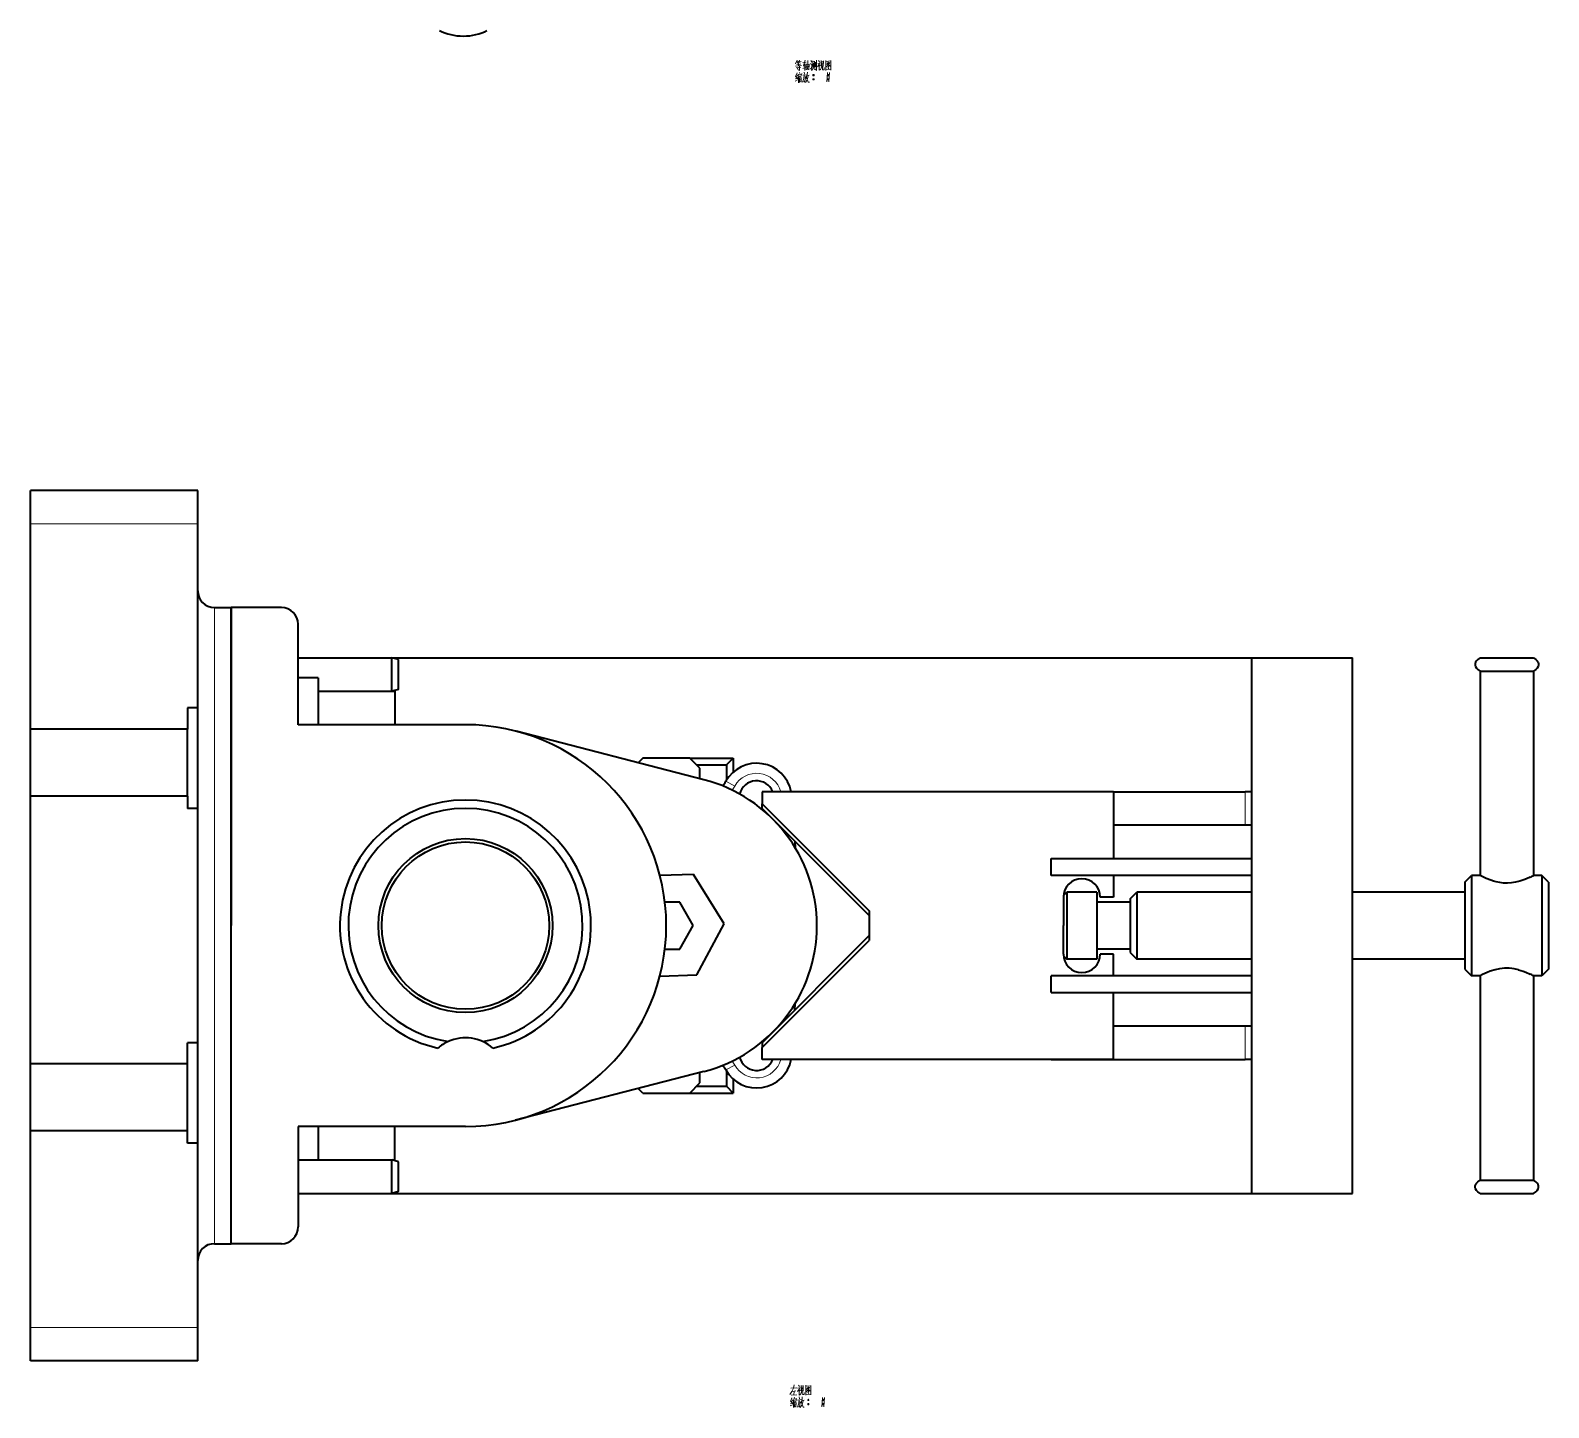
# Model space of a CAD drawing. Extents: x -262 to 2237, y -310 to 1259.
# Drawn here: x 1052.3 to 1505.9, y 276.5 to 687.9 of the extents above; entities that cross this region are included whole.
import ezdxf

# ---------------------------------------------------------------- set-up
doc = ezdxf.new("R2010")
doc.units = 0

msp = doc.modelspace()

# ---------------------------------------------------------------- linework, layer by layer
at = {"color": 7, "lineweight": 35, "ltscale": 0.25}
for p, q in [((1052.28, 540.5), (1052.28, 550.5)), ((1102.28, 540.5), (1102.28, 550.5)), ((1052.28, 469.2), (1052.28, 479.2)), ((1099.28, 469.2), (1099.28, 479.2)), ((1052.28, 459.2), (1052.28, 469.2)), ((1099.28, 459.2), (1099.28, 469.2)), ((1380.92, 427.5), (1370.92, 427.5)), ((1380.92, 413.5), (1370.92, 413.5)), ((1052.28, 369.2), (1052.28, 379.2)), ((1099.28, 369.2), (1099.28, 379.2)), ((1052.28, 359.2), (1052.28, 369.2)), ((1099.28, 359.2), (1099.28, 369.2)), ((1052.28, 290.5), (1052.28, 300.5)), ((1102.28, 290.5), (1102.28, 300.5))]:
    msp.add_line(p, q, dxfattribs=at)
at = {"color": 7, "lineweight": 35}
for p, q in [((1102.28, 550.5), (1052.28, 550.5)), ((1052.28, 479.2), (1052.28, 540.5)), ((1102.28, 485.5), (1102.28, 540.5)), ((1112.28, 325.5), (1112.28, 515.5)), ((1112.28, 515.5), (1112.28, 420.5)), ((1132.28, 480.5), (1132.28, 510.5)), ((1132.28, 500.5), (1160.28, 500.5)), ((1160.28, 500.5), (1417.28, 500.5)), ((1417.28, 500.5), (1447.28, 500.5)), ((1417.28, 340.5), (1417.28, 500.5)), ((1447.28, 340.5), (1447.28, 500.5)), ((1485.42, 496.5), (1485.42, 435.5)), ((1501.42, 496.5), (1501.42, 435.5)), ((1138.28, 490.5), (1161.14, 490.5)), ((1138.28, 490.5), (1160.28, 490.5)), ((1099.28, 479.2), (1052.28, 479.2)), ((1182.28, 480.5), (1132.28, 480.5)), ((1253.53, 464.07), (1197.4, 478.56)), ((1099.28, 459.2), (1052.28, 459.2)), ((1052.28, 379.2), (1052.28, 459.2)), ((1375.92, 460.5), (1270.92, 460.5)), ((1375.92, 460.5), (1415.28, 460.5)), ((1375.92, 460.5), (1375.92, 440.5)), ((1102.28, 385.5), (1102.28, 455.5)), ((1270.92, 456.91), (1302.92, 424.91)), ((1274.12, 452.3), (1302.92, 423.5)), ((1415.28, 450.5), (1375.92, 450.5)), ((1357.28, 440.5), (1417.28, 440.5)), ((1417.28, 435.5), (1357.28, 435.5)), ((1482.92, 435.5), (1482.92, 407.34)), ((1503.92, 435.5), (1503.92, 407.34)), ((1480.92, 433.5), (1480.92, 409.09)), ((1505.92, 433.5), (1505.92, 409.09)), ((1417.28, 430.5), (1382.92, 430.5)), ((1480.92, 430.5), (1447.28, 430.5)), ((1112.28, 325.5), (1112.28, 420.5)), ((1270.92, 385.5), (1302.92, 417.5)), ((1270.92, 384.09), (1302.92, 416.09)), ((1417.28, 410.5), (1382.92, 410.5)), ((1480.92, 410.5), (1447.28, 410.5)), ((1417.28, 405.5), (1357.28, 405.5)), ((1485.42, 405.5), (1485.42, 344.5)), ((1501.42, 405.5), (1501.42, 344.5)), ((1357.28, 400.5), (1417.28, 400.5)), ((1375.92, 380.5), (1375.92, 400.5)), ((1415.28, 390.5), (1375.92, 390.5)), ((1099.28, 379.2), (1052.28, 379.2)), ((1253.53, 376.93), (1197.28, 362.41)), ((1375.92, 380.5), (1270.92, 380.5)), ((1357.28, 380.5), (1415.28, 380.5)), ((1099.28, 359.2), (1052.28, 359.2)), ((1052.28, 300.5), (1052.28, 359.2)), ((1182.28, 360.5), (1132.28, 360.5)), ((1132.28, 360.5), (1132.28, 330.5)), ((1102.28, 300.5), (1102.28, 355.5)), ((1132.28, 350.5), (1160.28, 350.5)), ((1132.28, 340.5), (1420.28, 340.5)), ((1132.28, 340.5), (1160.28, 340.5)), ((1417.28, 340.5), (1447.28, 340.5)), ((1102.28, 290.5), (1052.28, 290.5))]:
    msp.add_line(p, q, dxfattribs=at)
at = {"color": 7, "lineweight": 13}
for p, q in [((1102.28, 540.5), (1052.28, 540.5)), ((1107.28, 325.5), (1107.28, 515.5)), ((1102.28, 300.5), (1052.28, 300.5))]:
    msp.add_line(p, q, dxfattribs=at)
at = {"color": 7, "lineweight": 35, "ltscale": 0.125}
for p, q in [((1107.28, 515.5), (1112.28, 515.5)), ((1160.28, 495.5), (1160.28, 500.5)), ((1160.28, 490.5), (1160.28, 495.5)), ((1357.28, 435.5), (1357.28, 440.5)), ((1357.28, 400.5), (1357.28, 405.5)), ((1160.28, 345.5), (1160.28, 350.5)), ((1160.28, 340.5), (1160.28, 345.5)), ((1107.28, 325.5), (1112.28, 325.5))]:
    msp.add_line(p, q, dxfattribs=at)
at = {"color": 7, "lineweight": 35, "ltscale": 0.375}
for p, q in [((1127.28, 515.5), (1112.28, 515.5)), ((1102.28, 470.5), (1102.28, 485.5)), ((1102.28, 455.5), (1102.28, 470.5)), ((1102.28, 370.5), (1102.28, 385.5)), ((1102.28, 355.5), (1102.28, 370.5)), ((1127.28, 325.5), (1112.28, 325.5))]:
    msp.add_line(p, q, dxfattribs=at)
at = {"color": 7, "lineweight": 35, "ltscale": 0.051764}
for p, q in [((1162.28, 499.96), (1160.28, 500.5)), ((1162.28, 491.04), (1160.28, 490.5)), ((1162.28, 349.96), (1160.28, 350.5)), ((1162.28, 341.04), (1160.28, 340.5))]:
    msp.add_line(p, q, dxfattribs=at)
at = {"color": 7, "lineweight": 35, "ltscale": 0.111603}
for p, q in [((1162.28, 495.5), (1162.28, 499.96)), ((1162.28, 491.04), (1162.28, 495.5)), ((1162.28, 345.5), (1162.28, 349.96)), ((1162.28, 341.04), (1162.28, 345.5))]:
    msp.add_line(p, q, dxfattribs=at)
at = {"color": 7, "lineweight": 35, "ltscale": 0.375516}
for p, q in [((1485.42, 500.5), (1500.44, 500.5)), ((1485.42, 496.5), (1500.44, 496.5)), ((1485.42, 344.5), (1500.44, 344.5)), ((1485.42, 340.5), (1500.44, 340.5))]:
    msp.add_line(p, q, dxfattribs=at)
at = {"color": 7, "lineweight": 35, "ltscale": 0.024484}
for p, q in [((1500.44, 500.5), (1501.42, 500.5)), ((1500.44, 496.5), (1501.42, 496.5)), ((1500.44, 344.5), (1501.42, 344.5)), ((1500.44, 340.5), (1501.42, 340.5))]:
    msp.add_line(p, q, dxfattribs=at)
at = {"color": 7, "lineweight": 35, "ltscale": 0.149997}
msp.add_line((1138.28, 494.5), (1132.28, 494.5), dxfattribs=at)
at = {"color": 7, "lineweight": 35, "ltscale": 0.11713}
msp.add_line((1138.28, 494.5), (1138.28, 489.81), dxfattribs=at)
at = {"color": 7, "lineweight": 35, "ltscale": 0.249998}
msp.add_line((1161.14, 490.5), (1161.14, 480.5), dxfattribs=at)
at = {"color": 7, "lineweight": 35, "ltscale": 0.157442}
for p, q in [((1099.28, 485.5), (1099.28, 479.2)), ((1099.28, 379.2), (1099.28, 385.5))]:
    msp.add_line(p, q, dxfattribs=at)
at = {"color": 7, "lineweight": 35, "ltscale": 0.075}
for p, q in [((1102.28, 485.5), (1099.28, 485.5)), ((1102.28, 455.5), (1099.28, 455.5)), ((1102.28, 385.5), (1099.28, 385.5)), ((1102.28, 355.5), (1099.28, 355.5))]:
    msp.add_line(p, q, dxfattribs=at)
at = {"color": 7, "lineweight": 35, "ltscale": 0.23287}
for p, q in [((1138.28, 489.81), (1138.28, 480.5)), ((1138.28, 359.81), (1138.28, 350.5))]:
    msp.add_line(p, q, dxfattribs=at)
at = {"color": 7, "lineweight": 35, "ltscale": 0.048241}
msp.add_line((1235.28, 470.5), (1233.92, 469.14), dxfattribs=at)
at = {"color": 7, "lineweight": 35, "ltscale": 0.35}
for p, q in [((1249.28, 470.5), (1235.28, 470.5)), ((1235.28, 370.5), (1249.28, 370.5))]:
    msp.add_line(p, q, dxfattribs=at)
at = {"color": 7, "lineweight": 35, "ltscale": 0.324997}
for p, q in [((1249.28, 470.5), (1262.28, 470.5)), ((1249.28, 370.5), (1262.28, 370.5))]:
    msp.add_line(p, q, dxfattribs=at)
at = {"color": 7, "lineweight": 35, "ltscale": 0.106066}
for p, q in [((1252.28, 467.5), (1249.28, 470.5)), ((1249.28, 370.5), (1252.28, 373.5))]:
    msp.add_line(p, q, dxfattribs=at)
at = {"color": 7, "lineweight": 35, "ltscale": 0.224997}
msp.add_line((1251.28, 468.5), (1260.28, 468.5), dxfattribs=at)
at = {"color": 7, "lineweight": 35, "ltscale": 0.077654}
msp.add_line((1252.28, 464.39), (1252.28, 467.5), dxfattribs=at)
at = {"color": 7, "lineweight": 35, "ltscale": 0.070711}
for p, q in [((1260.28, 468.5), (1262.28, 470.5)), ((1480.92, 433.5), (1482.92, 435.5)), ((1505.92, 433.5), (1503.92, 435.5)), ((1380.92, 428.5), (1382.92, 430.5)), ((1380.92, 412.5), (1382.92, 410.5)), ((1480.92, 407.5), (1482.92, 405.5)), ((1505.92, 407.5), (1503.92, 405.5)), ((1260.28, 372.5), (1262.28, 370.5))]:
    msp.add_line(p, q, dxfattribs=at)
at = {"color": 7, "lineweight": 35, "ltscale": 0.114792}
for p, q in [((1260.28, 468.5), (1260.28, 463.91)), ((1260.28, 377.09), (1260.28, 372.5))]:
    msp.add_line(p, q, dxfattribs=at)
at = {"color": 7, "lineweight": 35, "ltscale": 0.104344}
for p, q in [((1262.28, 470.5), (1262.28, 466.33)), ((1262.28, 374.67), (1262.28, 370.5))]:
    msp.add_line(p, q, dxfattribs=at)
at = {"color": 7, "lineweight": 13, "ltscale": 0.075001}
for p, q in [((1262.73, 462.16), (1260.11, 463.62)), ((1262.73, 378.84), (1260.11, 377.38))]:
    msp.add_line(p, q, dxfattribs=at)
at = {"color": 7, "lineweight": 35, "ltscale": 0.092558}
for p, q in [((1099.28, 459.2), (1099.28, 455.5)), ((1099.28, 355.5), (1099.28, 359.2))]:
    msp.add_line(p, q, dxfattribs=at)
at = {"color": 7, "lineweight": 35, "ltscale": 0.089645}
for p, q in [((1270.92, 460.5), (1270.92, 456.91)), ((1270.92, 380.5), (1270.92, 384.09))]:
    msp.add_line(p, q, dxfattribs=at)
at = {"color": 7, "lineweight": 35, "ltscale": 0.05}
for p, q in [((1417.28, 460.5), (1415.28, 460.5)), ((1417.28, 450.5), (1415.28, 450.5)), ((1417.28, 390.5), (1415.28, 390.5)), ((1417.28, 380.5), (1415.28, 380.5)), ((1420.28, 340.5), (1422.28, 340.5))]:
    msp.add_line(p, q, dxfattribs=at)
at = {"color": 7, "lineweight": 13, "ltscale": 0.25}
for p, q in [((1415.28, 450.5), (1415.28, 460.5)), ((1415.28, 380.5), (1415.28, 390.5))]:
    msp.add_line(p, q, dxfattribs=at)
at = {"color": 7, "lineweight": 35, "ltscale": 0.035355}
for p, q in [((1270.92, 455.5), (1270.92, 456.91)), ((1270.92, 385.5), (1270.92, 384.09))]:
    msp.add_line(p, q, dxfattribs=at)
at = {"color": 7, "lineweight": 35, "ltscale": 0.111808}
msp.add_line((1270.92, 455.5), (1274.08, 452.34), dxfattribs=at)
at = {"color": 7, "lineweight": 13, "ltscale": 0.01078}
msp.add_line((1277.44, 448.98), (1277.47, 448.55), dxfattribs=at)
at = {"color": 7, "lineweight": 35, "ltscale": 0.049782}
msp.add_line((1280.66, 445.76), (1280.8, 443.77), dxfattribs=at)
at = {"color": 7, "lineweight": 35, "ltscale": 0.251556}
msp.add_line((1250.45, 435.77), (1240.39, 435.45), dxfattribs=at)
at = {"color": 7, "lineweight": 35, "ltscale": 0.433013}
msp.add_line((1259.59, 421.07), (1250.45, 435.77), dxfattribs=at)
at = {"color": 7, "lineweight": 35, "ltscale": 0.1625}
for p, q in [((1375.92, 435.5), (1375.92, 429)), ((1375.92, 405.5), (1375.92, 412))]:
    msp.add_line(p, q, dxfattribs=at)
at = {"color": 7, "lineweight": 35, "ltscale": 0.0625}
for p, q in [((1485.42, 435.5), (1482.92, 435.5)), ((1503.92, 435.5), (1501.42, 435.5)), ((1485.42, 405.5), (1482.92, 405.5)), ((1503.92, 405.5), (1501.42, 405.5))]:
    msp.add_line(p, q, dxfattribs=at)
at = {"color": 7, "lineweight": 35, "ltscale": 0.111279}
for p, q in [((1246.32, 427.5), (1241.87, 427.5)), ((1241.87, 413.5), (1246.32, 413.5))]:
    msp.add_line(p, q, dxfattribs=at)
at = {"color": 7, "lineweight": 35, "ltscale": 0.202072}
for p, q in [((1250.36, 420.5), (1246.32, 427.5)), ((1246.32, 413.5), (1250.36, 420.5))]:
    msp.add_line(p, q, dxfattribs=at)
at = {"color": 7, "lineweight": 35, "ltscale": 0.2125}
for p in [(1360.92, 429), (1360.92, 412)]:
    msp.add_line(p, (1360.92, 420.5), dxfattribs=at)
at = {"color": 7, "lineweight": 35, "ltscale": 0.034466}
for p, q in [((1360.95, 429.53), (1361.92, 430.5)), ((1360.95, 411.47), (1361.92, 410.5))]:
    msp.add_line(p, q, dxfattribs=at)
at = {"color": 7, "lineweight": 35, "ltscale": 0.469395}
for p, q in [((1361.92, 430.5), (1361.92, 411.72)), ((1370.92, 430.5), (1370.92, 411.72)), ((1382.92, 430.5), (1382.92, 411.72))]:
    msp.add_line(p, q, dxfattribs=at)
at = {"color": 7, "lineweight": 35, "ltscale": 0.225}
for p, q in [((1370.92, 430.5), (1361.92, 430.5)), ((1370.92, 410.5), (1361.92, 410.5)), ((1251.28, 372.5), (1260.28, 372.5))]:
    msp.add_line(p, q, dxfattribs=at)
at = {"color": 7, "lineweight": 35, "ltscale": 0.1}
for p, q in [((1375.92, 429), (1371.92, 429)), ((1375.92, 412), (1371.92, 412))]:
    msp.add_line(p, q, dxfattribs=at)
at = {"color": 7, "lineweight": 35, "ltscale": 0.375517}
msp.add_line((1380.92, 428.5), (1380.92, 413.48), dxfattribs=at)
at = {"color": 7, "lineweight": 35, "ltscale": 0.220711}
msp.add_line((1302.92, 424.91), (1302.92, 416.09), dxfattribs=at)
at = {"color": 7, "lineweight": 35, "ltscale": 0.433012}
msp.add_line((1251.43, 405.79), (1259.59, 421.07), dxfattribs=at)
at = {"color": 7, "lineweight": 35, "ltscale": 0.024483}
msp.add_line((1380.92, 413.48), (1380.92, 412.5), dxfattribs=at)
at = {"color": 7, "lineweight": 35, "ltscale": 0.030605}
for p, q in [((1361.92, 411.72), (1361.92, 410.5)), ((1370.92, 411.72), (1370.92, 410.5)), ((1382.92, 411.72), (1382.92, 410.5))]:
    msp.add_line(p, q, dxfattribs=at)
at = {"color": 7, "lineweight": 35, "ltscale": 0.039786}
for p, q in [((1480.92, 409.09), (1480.92, 407.5)), ((1505.92, 409.09), (1505.92, 407.5))]:
    msp.add_line(p, q, dxfattribs=at)
at = {"color": 7, "lineweight": 35, "ltscale": 0.276878}
msp.add_line((1240.36, 405.43), (1251.43, 405.79), dxfattribs=at)
at = {"color": 7, "lineweight": 35, "ltscale": 0.045907}
for p, q in [((1482.92, 407.34), (1482.92, 405.5)), ((1503.92, 407.34), (1503.92, 405.5))]:
    msp.add_line(p, q, dxfattribs=at)
at = {"color": 7, "lineweight": 35, "ltscale": 0.049787}
msp.add_line((1280.66, 395.24), (1280.8, 397.23), dxfattribs=at)
at = {"color": 7, "lineweight": 13, "ltscale": 0.010783}
msp.add_line((1277.44, 392.02), (1277.47, 392.45), dxfattribs=at)
at = {"color": 7, "lineweight": 35, "ltscale": 0.077655}
msp.add_line((1252.28, 373.5), (1252.28, 376.61), dxfattribs=at)
at = {"color": 7, "lineweight": 35, "ltscale": 0.048242}
msp.add_line((1235.28, 370.5), (1233.92, 371.86), dxfattribs=at)
at = {"color": 7, "lineweight": 35, "ltscale": 0.01713}
msp.add_line((1138.28, 360.5), (1138.28, 359.81), dxfattribs=at)
at = {"color": 7, "lineweight": 35, "ltscale": 0.250002}
msp.add_line((1161.14, 350.5), (1161.14, 360.5), dxfattribs=at)
at = {"color": 7, "lineweight": 35, "ltscale": 0.021494}
msp.add_line((1160.28, 350.5), (1161.14, 350.5), dxfattribs=at)
at = {"color": 7, "lineweight": 13}
for points in [[(1281.43, 678.98), (1280.9, 677.9)], [(1282.69, 677.44), (1280.9, 677.2)], [(1281.08, 676.71), (1282.44, 676.88)], [(1281.22, 678.53), (1281.81, 678.63)], [(1281.32, 677.69), (1282.34, 677.83)], [(1281.57, 678.04), (1281.36, 678.53)], [(1281.46, 676.71), (1281.6, 676.22)], [(1282.09, 678.98), (1281.74, 678)], [(1282.09, 675.9), (1282.09, 675.87), (1281.78, 676.15)], [(1281.81, 677.34), (1281.81, 678.04)], [(1281.95, 678.53), (1282.62, 678.63)], [(1282.09, 678.53), (1282.3, 678.07)], [(1282.09, 677.27), (1282.09, 675.87)], [(1283.98, 676.85), (1283.04, 676.53)], [(1283.11, 678.25), (1284.05, 678.35)], [(1283.25, 677.23), (1283.95, 677.34)], [(1283.74, 678.98), (1283.32, 677.27)], [(1283.67, 677.9), (1283.67, 675.9)], [(1284.12, 676.08), (1284.12, 677.86)], [(1284.12, 677.65), (1284.93, 677.76)], [(1284.12, 676.22), (1284.89, 676.29)], [(1284.26, 676.99), (1284.79, 677.06)], [(1284.58, 678.91), (1284.54, 677.58), (1284.51, 676.25)], [(1284.96, 677.83), (1284.89, 676.08)], [(1285.35, 678.04), (1285.63, 677.65)], [(1285.56, 676.22), (1285.35, 676.64)], [(1285.52, 678.88), (1285.77, 678.39)], [(1285.84, 677.79), (1285.56, 676.22)], [(1285.66, 675.9), (1286.08, 676.39)], [(1286.05, 676.78), (1286.05, 678.74)], [(1286.05, 678.49), (1286.61, 678.56)], [(1286.08, 676.39), (1286.26, 677.02)], [(1286.33, 678.14), (1286.26, 677.02)], [(1286.68, 676.15), (1286.33, 676.67)], [(1286.61, 678.7), (1286.61, 676.81)], [(1287.17, 675.9), (1286.85, 676.36)], [(1286.89, 676.88), (1286.89, 678.39)], [(1287.17, 678.98), (1287.17, 677.44), (1287.17, 675.9)], [(1288.15, 678.25), (1287.97, 677.76), (1287.48, 677.02)], [(1287.52, 678.04), (1288.08, 678.11)], [(1287.8, 678.91), (1288.08, 678.49)], [(1287.97, 677.76), (1287.97, 675.97)], [(1287.97, 677.58), (1288.29, 677.27)], [(1288.08, 675.97), (1288.36, 676.25)], [(1288.36, 676.25), (1288.6, 676.6)], [(1288.57, 678.88), (1288.57, 677.2)], [(1289.23, 678.7), (1288.57, 678.63)], [(1288.78, 677.23), (1288.6, 676.6)], [(1288.88, 678.28), (1288.78, 677.23)], [(1288.92, 676.25), (1288.92, 677.34)], [(1289.06, 676.15), (1288.92, 676.25)], [(1289.48, 676.15), (1289.06, 676.15)], [(1289.16, 677.13), (1289.23, 678.81)], [(1289.48, 676.78), (1289.48, 676.15)], [(1290, 678.91), (1290, 677.44), (1290, 675.94)], [(1290, 678.88), (1290, 677.48), (1290, 676.08)], [(1291.47, 678.74), (1290, 678.6)], [(1290, 676.18), (1291.37, 676.29)], [(1290.07, 676.99), (1290.56, 677.41)], [(1290.77, 678.46), (1290.21, 677.65)], [(1290.53, 677.9), (1291.23, 677.16)], [(1290.53, 676.81), (1290.88, 676.43)], [(1290.56, 678.11), (1291.02, 678.18)], [(1290.56, 677.41), (1290.77, 677.69)], [(1290.63, 677.2), (1290.88, 676.92)], [(1290.77, 677.69), (1291.12, 678.32)], [(1291.23, 677.16), (1291.4, 677.2)], [(1291.44, 676.01), (1291.44, 676.11), (1291.37, 676.29)], [(1291.44, 676.11), (1291.44, 677.48), (1291.47, 678.88)], [(1280.83, 672.72), (1281.53, 673.1)], [(1281.29, 674.15), (1280.87, 674.01)], [(1281.36, 675.17), (1280.9, 674.08)], [(1280.94, 673.38), (1281.46, 673.56)], [(1281.43, 674.4), (1280.97, 673.38)], [(1281.74, 673.87), (1281.43, 673.38)], [(1281.67, 674.85), (1281.57, 674.29)], [(1281.67, 674.71), (1282.72, 674.85)], [(1281.92, 674.43), (1281.74, 673.87)], [(1281.78, 673.94), (1281.78, 672.23)], [(1281.99, 674.15), (1282.69, 674.26)], [(1282.06, 675.34), (1282.23, 674.96)], [(1282.06, 673.73), (1282.09, 672.33)], [(1282.06, 673.63), (1282.58, 673.7)], [(1282.09, 673.07), (1282.48, 673.14)], [(1282.55, 672.58), (1282.13, 672.51)], [(1282.3, 674.19), (1282.23, 673.63)], [(1282.62, 673.8), (1282.55, 672.4)], [(1282.76, 674.96), (1282.62, 674.5)], [(1283.53, 674.57), (1283.42, 673.66), (1283.32, 673.24), (1283, 672.37)], [(1283.04, 674.5), (1284.09, 674.64)], [(1283.84, 674.08), (1283.74, 673.24), (1283.6, 672.4), (1283.39, 672.68)], [(1283.46, 673.91), (1283.84, 673.98)], [(1283.53, 675.41), (1283.63, 674.85)], [(1284.23, 672.82), (1283.84, 672.3)], [(1284.23, 674.08), (1284.05, 673.52)], [(1284.16, 673.84), (1284.72, 672.4)], [(1284.37, 674.71), (1284.23, 674.08)], [(1284.51, 673.45), (1284.23, 672.82)], [(1284.3, 674.33), (1285, 674.47)], [(1284.44, 675.45), (1284.37, 674.71)], [(1284.72, 674.4), (1284.51, 673.45)], [(1284.72, 672.4), (1285.03, 672.4)], [(1286.05, 674.54), (1286.43, 674.54)], [(1286.05, 673.28), (1286.43, 673.28)], [(1286.08, 674.64), (1286.4, 674.64)], [(1286.08, 674.4), (1286.4, 674.4)], [(1286.08, 673.38), (1286.4, 673.38)], [(1286.08, 673.14), (1286.4, 673.14)], [(1290.49, 675.27), (1290.39, 673.87), (1290.28, 672.47)], [(1290.49, 674.54), (1290.88, 674.54)], [(1290.49, 673.28), (1290.88, 673.28)], [(1290.53, 674.64), (1290.84, 674.64)], [(1290.53, 674.4), (1290.84, 674.4)], [(1290.53, 673.38), (1290.84, 673.38)], [(1290.53, 673.14), (1290.84, 673.14)], [(1291.09, 675.27), (1290.98, 673.87), (1290.88, 672.47)], [(1279.8, 281.33), (1279.24, 280.45)], [(1279.45, 282.31), (1281.27, 282.45)], [(1280.26, 282.38), (1279.8, 281.33)], [(1279.94, 281.4), (1281.03, 281.51)], [(1280.47, 283.33), (1280.26, 282.38)], [(1280.47, 281.43), (1280.43, 280.24)], [(1282.15, 282.55), (1281.97, 282.07), (1281.48, 281.33)], [(1281.52, 282.35), (1282.08, 282.42)], [(1281.8, 283.22), (1282.08, 282.8)], [(1281.97, 282.07), (1281.97, 280.28)], [(1281.97, 281.89), (1282.29, 281.58)], [(1282.57, 283.18), (1282.57, 281.51)], [(1283.23, 283.01), (1282.57, 282.94)], [(1282.78, 281.54), (1282.6, 280.91)], [(1282.88, 282.59), (1282.78, 281.54)], [(1282.92, 280.56), (1282.92, 281.64)], [(1283.16, 281.43), (1283.23, 283.11)], [(1284, 283.22), (1284, 281.75), (1284, 280.24)], [(1284, 283.18), (1284, 281.79), (1284, 280.39)], [(1285.47, 283.05), (1284, 282.9)], [(1284.07, 281.3), (1284.56, 281.71)], [(1284.77, 282.77), (1284.21, 281.96)], [(1284.53, 282.2), (1285.23, 281.47)], [(1284.56, 282.42), (1285.02, 282.48)], [(1284.56, 281.71), (1284.77, 281.99)], [(1284.63, 281.51), (1284.88, 281.23)], [(1284.77, 281.99), (1285.12, 282.62)], [(1285.23, 281.47), (1285.4, 281.51)], [(1285.44, 280.42), (1285.44, 281.79), (1285.47, 283.18)], [(1279.31, 277.02), (1280.01, 277.41)], [(1279.77, 278.46), (1279.35, 278.32)], [(1279.84, 279.48), (1279.38, 278.39)], [(1279.42, 277.69), (1279.94, 277.86)], [(1279.91, 278.7), (1279.45, 277.69)], [(1279.56, 280.21), (1281.27, 280.32)], [(1280.22, 278.18), (1279.91, 277.69)], [(1280.15, 279.16), (1280.05, 278.6)], [(1280.15, 279.02), (1281.2, 279.16)], [(1280.4, 278.74), (1280.22, 278.18)], [(1280.26, 278.25), (1280.26, 276.54)], [(1280.47, 278.46), (1281.17, 278.57)], [(1280.54, 279.65), (1280.71, 279.26)], [(1280.54, 278.04), (1280.57, 276.64)], [(1280.54, 277.93), (1281.06, 278.01)], [(1280.57, 277.38), (1280.96, 277.45)], [(1281.03, 276.88), (1280.61, 276.82)], [(1280.78, 278.49), (1280.71, 277.93)], [(1281.1, 278.11), (1281.03, 276.71)], [(1281.24, 279.26), (1281.1, 278.81)], [(1282.01, 278.88), (1281.9, 277.97), (1281.8, 277.55), (1281.48, 276.67)], [(1281.52, 278.81), (1282.57, 278.95)], [(1282.32, 278.39), (1282.22, 277.55), (1282.08, 276.71), (1281.87, 276.99)], [(1281.94, 278.21), (1282.32, 278.29)], [(1282.01, 279.72), (1282.11, 279.16)], [(1282.08, 280.28), (1282.36, 280.56)], [(1282.71, 277.13), (1282.32, 276.6)], [(1282.36, 280.56), (1282.6, 280.91)], [(1282.71, 278.39), (1282.53, 277.83)], [(1282.64, 278.14), (1283.2, 276.71)], [(1282.85, 279.02), (1282.71, 278.39)], [(1282.99, 277.76), (1282.71, 277.13)], [(1282.78, 278.63), (1283.48, 278.77)], [(1282.92, 279.76), (1282.85, 279.02)], [(1283.06, 280.45), (1282.92, 280.56)], [(1283.2, 278.7), (1282.99, 277.76)], [(1283.48, 280.45), (1283.06, 280.45)], [(1283.48, 281.08), (1283.48, 280.45)], [(1284, 280.49), (1285.37, 280.6)], [(1284.53, 281.12), (1284.88, 280.73)], [(1284.53, 278.85), (1284.91, 278.85)], [(1284.53, 277.58), (1284.91, 277.58)], [(1284.56, 278.95), (1284.88, 278.95)], [(1284.56, 278.7), (1284.88, 278.7)], [(1284.56, 277.69), (1284.88, 277.69)], [(1284.56, 277.45), (1284.88, 277.45)], [(1285.44, 280.32), (1285.44, 280.42), (1285.37, 280.6)], [(1288.97, 279.58), (1288.87, 278.18), (1288.76, 276.78)], [(1288.97, 278.85), (1289.36, 278.85)], [(1288.97, 277.58), (1289.36, 277.58)], [(1289.01, 278.95), (1289.32, 278.95)], [(1289.01, 278.7), (1289.32, 278.7)], [(1289.01, 277.69), (1289.32, 277.69)], [(1289.01, 277.45), (1289.32, 277.45)], [(1289.57, 279.58), (1289.46, 278.18), (1289.36, 276.78)], [(1283.2, 276.71), (1283.51, 276.71)]]:
    msp.add_lwpolyline(points, dxfattribs=at)
for points in [[(1286.15, 674.33), (1286.33, 674.33), (1286.43, 674.43), (1286.43, 674.61), (1286.33, 674.71), (1286.15, 674.71), (1286.05, 674.61), (1286.05, 674.43)], [(1286.15, 673.07), (1286.33, 673.07), (1286.43, 673.17), (1286.43, 673.35), (1286.33, 673.45), (1286.15, 673.45), (1286.05, 673.35), (1286.05, 673.17)], [(1290.6, 674.33), (1290.77, 674.33), (1290.88, 674.43), (1290.88, 674.61), (1290.77, 674.71), (1290.6, 674.71), (1290.49, 674.61), (1290.49, 674.43)], [(1290.6, 673.07), (1290.77, 673.07), (1290.88, 673.17), (1290.88, 673.35), (1290.77, 673.45), (1290.6, 673.45), (1290.49, 673.35), (1290.49, 673.17)], [(1284.63, 278.63), (1284.81, 278.63), (1284.91, 278.74), (1284.91, 278.91), (1284.81, 279.02), (1284.63, 279.02), (1284.53, 278.91), (1284.53, 278.74)], [(1284.63, 277.38), (1284.81, 277.38), (1284.91, 277.48), (1284.91, 277.65), (1284.81, 277.76), (1284.63, 277.76), (1284.53, 277.65), (1284.53, 277.48)], [(1289.08, 278.63), (1289.25, 278.63), (1289.36, 278.74), (1289.36, 278.91), (1289.25, 279.02), (1289.08, 279.02), (1288.97, 278.91), (1288.97, 278.74)], [(1289.08, 277.38), (1289.25, 277.38), (1289.36, 277.48), (1289.36, 277.65), (1289.25, 277.76), (1289.08, 277.76), (1288.97, 277.65), (1288.97, 277.48)]]:
    msp.add_lwpolyline(points, close=True, dxfattribs=at)
at = {"color": 7, "lineweight": 35}
for points in [[(1485.42, 500.5), (1484.76, 500), (1484.35, 499.57), (1484.08, 499.14), (1483.94, 498.71), (1483.94, 498.29), (1484.08, 497.86), (1484.35, 497.43), (1484.76, 497), (1485.42, 496.5)], [(1501.42, 500.5), (1502.08, 500), (1502.49, 499.57), (1502.77, 499.14), (1502.9, 498.71), (1502.9, 498.29), (1502.77, 497.86), (1502.49, 497.43), (1502.08, 497), (1501.42, 496.5)], [(1500.44, 435), (1499.26, 434.47), (1498.55, 434.19), (1497.35, 433.78), (1496.03, 433.45), (1494.86, 433.27), (1493.65, 433.19), (1492.47, 433.22), (1491.32, 433.36), (1490.21, 433.59), (1489.43, 433.8), (1488.69, 434.04), (1487.22, 434.62), (1486.29, 435.06), (1485.42, 435.5)], [(1489.92, 407.34), (1488.46, 406.88), (1487.6, 406.54), (1486.21, 405.9), (1485.42, 405.5)], [(1496.93, 407.34), (1495.58, 407.63), (1494.88, 407.73), (1494.16, 407.79), (1493.43, 407.81), (1492.71, 407.79), (1491.99, 407.73), (1491.28, 407.63), (1489.92, 407.34)], [(1496.93, 407.34), (1498.28, 406.91), (1499.09, 406.6), (1500.44, 406)], [(1485.42, 340.5), (1484.76, 341), (1484.35, 341.43), (1484.08, 341.86), (1483.94, 342.29), (1483.94, 342.71), (1484.08, 343.14), (1484.35, 343.57), (1484.76, 344), (1485.42, 344.5)], [(1501.42, 340.5), (1502.08, 341), (1502.49, 341.43), (1502.77, 341.86), (1502.9, 342.29), (1502.9, 342.71), (1502.77, 343.14), (1502.49, 343.57), (1502.08, 344), (1501.42, 344.5)]]:
    msp.add_lwpolyline(points, dxfattribs=at)
for radius in [26, 25]:
    msp.add_circle((1182.28, 420.5), radius, dxfattribs=at)
for centre, radius, start, end in [((1107.28, 520.5), 5, 180.2279, 270), ((1127.28, 510.5), 5, 0, 90), ((1182.28, 420.5), 60, 270, 90), ((1269.28, 458.5), 10.5, 10.9809, 150.8036), ((1242.28, 420.5), 45, 284.4775, 75.5225), ((1251.39, 468.5), 10, 321.0501, 330.8036), ((1269.28, 458.5), 5.25, 22.3933, 165.6238), ((1182.28, 420.5), 37.5, 282.6693, 257.3307), ((1182.28, 420.5), 35, 278.4857, 261.5143), ((1269.28, 458.5), 5.25, 303.5876, 304.443), ((1488.14, 460.37), 28.2, 295.8697, 298.1028), ((1366.42, 429), 5.5, 0, 180), ((1366.42, 412), 5.5, 180, 360), ((1488.14, 380.63), 28.19, 61.897, 64.1308), ((1182.28, 374.5), 12.5, 114.4044, 131.1453), ((1182.28, 374.5), 12.5, 48.8547, 114.4044), ((1269.28, 382.5), 5.25, 55.5577, 56.4143), ((1269.28, 382.5), 5.25, 194.3752, 337.6079), ((1242.28, 420.5), 45, 284.3989, 284.4776), ((1251.39, 372.5), 10, 29.1964, 38.9505), ((1269.28, 382.5), 10.5, 209.1964, 349.0197), ((1127.28, 330.5), 5, 270, 360), ((1107.28, 320.5), 5, 90, 179.7721)]:
    msp.add_arc(centre, radius, start, end, dxfattribs=at)
at = {"color": 7, "lineweight": 13}
for centre, radius, start, end in [((1269.28, 458.5), 7.5, 15.4664, 150.8036), ((1251.39, 468.5), 13, 324.5555, 330.8036), ((1251.39, 372.5), 13, 29.1964, 35.4449), ((1269.28, 382.5), 7.5, 209.1964, 344.5344)]:
    msp.add_arc(centre, radius, start, end, dxfattribs=at)
at = {"color": 7, "lineweight": 35}
msp.add_ellipse((1181.63, 691.97), major_axis=(10, 0), ratio=0.57735, start_param=3.926991, end_param=5.497787, dxfattribs=at)

doc.saveas('drawing.dxf')
